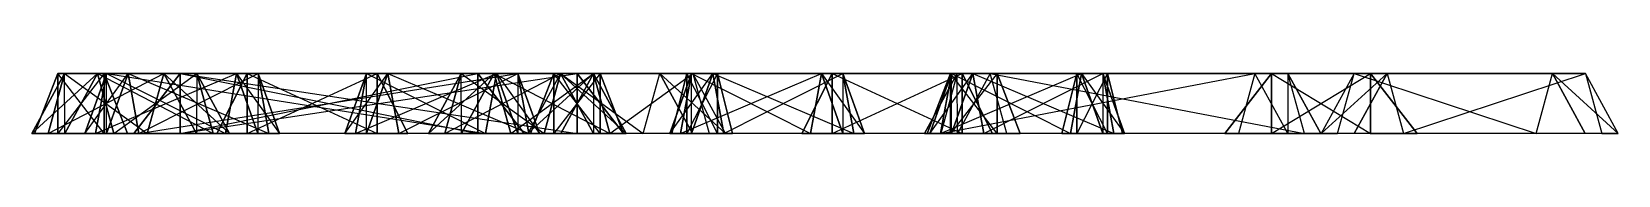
# Model space of a CAD drawing. Extents: x -3500 to 3500, y -22 to 22.
# Drawn here: x -808.1 to -745.4, y 19.7 to 22 of the extents above; entities that cross this region are included whole.
import ezdxf

# ---------------------------------------------------------------- set-up
doc = ezdxf.new("R2010")
doc.units = 0
doc.layers.add('UB3D', color=1, linetype='CONTINUOUS')

msp = doc.modelspace()

# ---------------------------------------------------------------- linework, layer by layer
at = {"layer": 'UB3D', "color": 2}
for points in [[(-808.106457, 19.685039, 1286.275236), (-807.46126, 19.685039, 1288.225354), (-806.810236, 22.047244, 1287.577244)], [(-806.804488, 19.685039, 1284.979016), (-808.106457, 19.685039, 1286.275236), (-805.508268, 22.047244, 1286.281024)], [(-808.106457, 19.685039, 1286.275236), (-805.508268, 22.047244, 1286.281024), (-806.810236, 22.047244, 1287.577244)], [(-808.106457, 19.685039, 1279.709016), (-806.810236, 22.047244, 1278.407008), (-807.46126, 19.685039, 1277.758898)], [(-808.106457, 19.685039, 1279.709016), (-806.804488, 19.685039, 1281.005236), (-806.810236, 22.047244, 1278.407008)], [(-807.077874, 19.685039, 1288.766378), (-807.077874, 22.047244, 1286.929134), (-807.996496, 19.685039, 1286.929134)], [(-807.077874, 22.047244, 1286.929134), (-807.996496, 19.685039, 1286.929134), (-807.077874, 22.047244, 1279.055118)], [(-807.996496, 19.685039, 1286.929134), (-807.077874, 22.047244, 1279.055118), (-807.996496, 19.685039, 1279.055118)], [(-807.077874, 22.047244, 1279.055118), (-807.996496, 19.685039, 1279.055118), (-807.077874, 19.685039, 1277.217874)], [(-807.46126, 19.685039, 1288.225354), (-806.810236, 22.047244, 1287.577244), (-803.541732, 19.685039, 1292.162362)], [(-806.810236, 22.047244, 1278.407008), (-807.46126, 19.685039, 1277.758898), (-802.890709, 22.047244, 1274.47)], [(-807.46126, 19.685039, 1277.758898), (-802.890709, 22.047244, 1274.47), (-803.541732, 19.685039, 1273.82189)], [(-807.077874, 19.685039, 1288.766378), (-805.24063, 19.685039, 1288.766378), (-807.077874, 22.047244, 1286.929134)], [(-805.24063, 19.685039, 1288.766378), (-807.077874, 22.047244, 1286.929134), (-805.24063, 22.047244, 1286.929134)], [(-807.077874, 22.047244, 1286.929134), (-805.24063, 22.047244, 1286.929134), (-807.077874, 22.047244, 1279.055118)], [(-805.24063, 22.047244, 1286.929134), (-807.077874, 22.047244, 1279.055118), (-805.24063, 22.047244, 1279.055118)], [(-807.077874, 22.047244, 1279.055118), (-805.24063, 22.047244, 1279.055118), (-807.077874, 19.685039, 1277.217874)], [(-805.24063, 22.047244, 1279.055118), (-807.077874, 19.685039, 1277.217874), (-805.24063, 19.685039, 1277.217874)], [(-806.810236, 22.047244, 1287.577244), (-803.541732, 19.685039, 1292.162362), (-802.890709, 22.047244, 1291.514252)], [(-805.508268, 22.047244, 1286.281024), (-806.810236, 22.047244, 1287.577244), (-801.58874, 22.047244, 1290.218031)], [(-806.810236, 22.047244, 1287.577244), (-801.58874, 22.047244, 1290.218031), (-802.890709, 22.047244, 1291.514252)], [(-806.804488, 19.685039, 1281.005236), (-806.810236, 22.047244, 1278.407008), (-805.508268, 22.047244, 1279.703228)], [(-806.810236, 22.047244, 1278.407008), (-805.508268, 22.047244, 1279.703228), (-802.890709, 22.047244, 1274.47)], [(-806.804488, 19.685039, 1284.979016), (-805.508268, 22.047244, 1286.281024), (-804.857244, 19.685039, 1285.632913)], [(-806.804488, 19.685039, 1281.005236), (-804.857244, 19.685039, 1280.351339), (-805.508268, 22.047244, 1279.703228)], [(-806.004803, 19.685039, -1532.709843), (-805.582126, 19.685039, -1531.431929), (-805.155472, 22.047244, -1531.856614)], [(-805.151654, 19.685039, -1533.559134), (-806.004803, 19.685039, -1532.709843), (-804.302323, 22.047244, -1532.705906)], [(-806.004803, 19.685039, -1532.709843), (-804.302323, 22.047244, -1532.705906), (-805.155472, 22.047244, -1531.856614)], [(-806.004803, 19.685039, -1548.188976), (-805.582126, 19.685039, -1546.911063), (-805.155472, 22.047244, -1547.335748)], [(-805.151654, 19.685039, -1549.038268), (-806.004803, 19.685039, -1548.188976), (-804.302323, 22.047244, -1548.185039)], [(-806.004803, 19.685039, -1548.188976), (-804.302323, 22.047244, -1548.185039), (-805.155472, 22.047244, -1547.335748)], [(-806.004803, 19.685039, -1547.33185), (-805.155472, 22.047244, -1548.185039), (-805.582087, 19.685039, -1548.609724)], [(-806.004803, 19.685039, -1547.33185), (-805.151654, 19.685039, -1546.482559), (-805.155472, 22.047244, -1548.185039)], [(-805.582126, 19.685039, -1531.431929), (-805.155472, 22.047244, -1531.856614), (-800.445906, 19.685039, -1526.272205)], [(-805.582126, 19.685039, -1546.911063), (-805.155472, 22.047244, -1547.335748), (-790.173425, 19.685039, -1531.431929)], [(-805.155472, 22.047244, -1548.185039), (-805.582087, 19.685039, -1548.609724), (-800.019252, 22.047244, -1553.344724)], [(-805.582087, 19.685039, -1548.609724), (-800.019252, 22.047244, -1553.344724), (-800.445866, 19.685039, -1553.769409)], [(-805.508268, 22.047244, 1286.281024), (-804.857244, 19.685039, 1285.632913), (-801.58874, 22.047244, 1290.218031)], [(-804.857244, 19.685039, 1280.351339), (-805.508268, 22.047244, 1279.703228), (-800.937717, 19.685039, 1276.414331)], [(-805.508268, 22.047244, 1279.703228), (-800.937717, 19.685039, 1276.414331), (-801.58874, 22.047244, 1275.76622)], [(-805.508268, 22.047244, 1279.703228), (-802.890709, 22.047244, 1274.47), (-801.58874, 22.047244, 1275.76622)], [(-805.24063, 19.685039, 1288.766378), (-804.322008, 19.685039, 1286.929134), (-805.24063, 22.047244, 1286.929134)], [(-804.322008, 19.685039, 1286.929134), (-805.24063, 22.047244, 1286.929134), (-804.322008, 19.685039, 1279.055118)], [(-805.24063, 22.047244, 1286.929134), (-804.322008, 19.685039, 1279.055118), (-805.24063, 22.047244, 1279.055118)], [(-804.322008, 19.685039, 1279.055118), (-805.24063, 22.047244, 1279.055118), (-805.24063, 19.685039, 1277.217874)], [(-805.155472, 22.047244, -1531.856614), (-800.445906, 19.685039, -1526.272205), (-800.019252, 22.047244, -1526.69689)], [(-804.302323, 22.047244, -1532.705906), (-805.155472, 22.047244, -1531.856614), (-799.166102, 22.047244, -1527.546181)], [(-805.155472, 22.047244, -1531.856614), (-799.166102, 22.047244, -1527.546181), (-800.019252, 22.047244, -1526.69689)], [(-805.155472, 22.047244, -1547.335748), (-790.173425, 19.685039, -1531.431929), (-789.746772, 22.047244, -1531.856614)], [(-804.302323, 22.047244, -1548.185039), (-805.155472, 22.047244, -1547.335748), (-788.893622, 22.047244, -1532.705906)], [(-805.155472, 22.047244, -1547.335748), (-788.893622, 22.047244, -1532.705906), (-789.746772, 22.047244, -1531.856614)], [(-805.151654, 19.685039, -1546.482559), (-805.155472, 22.047244, -1548.185039), (-804.302323, 22.047244, -1547.335748)], [(-805.155472, 22.047244, -1548.185039), (-804.302323, 22.047244, -1547.335748), (-800.019252, 22.047244, -1553.344724)], [(-805.151654, 19.685039, -1533.559134), (-804.302323, 22.047244, -1532.705906), (-803.875669, 19.685039, -1533.130591)], [(-805.151654, 19.685039, -1549.038268), (-804.302323, 22.047244, -1548.185039), (-803.875669, 19.685039, -1548.609724)], [(-805.151654, 19.685039, -1546.482559), (-803.875709, 19.685039, -1546.911063), (-804.302323, 22.047244, -1547.335748)], [(-804.857244, 19.685039, 1285.632913), (-801.58874, 22.047244, 1290.218031), (-800.937717, 19.685039, 1289.569921)], [(-804.302323, 22.047244, -1532.705906), (-803.875669, 19.685039, -1533.130591), (-799.166102, 22.047244, -1527.546181)], [(-804.302323, 22.047244, -1548.185039), (-803.875669, 19.685039, -1548.609724), (-788.893622, 22.047244, -1532.705906)], [(-803.875709, 19.685039, -1546.911063), (-804.302323, 22.047244, -1547.335748), (-798.739488, 19.685039, -1552.070748)], [(-804.302323, 22.047244, -1547.335748), (-798.739488, 19.685039, -1552.070748), (-799.166102, 22.047244, -1552.495433)], [(-804.302323, 22.047244, -1547.335748), (-800.019252, 22.047244, -1553.344724), (-799.166102, 22.047244, -1552.495433)], [(-804.076969, 19.685039, 1262.388465), (-802.239724, 22.047244, 1262.388465), (-802.239724, 19.685039, 1261.469843)], [(-804.076969, 19.685039, 1264.225709), (-802.239724, 19.685039, 1265.144331), (-802.239724, 22.047244, 1264.225709)], [(-804.076969, 19.685039, 1262.388465), (-804.076969, 19.685039, 1264.225709), (-802.239724, 22.047244, 1262.388465)], [(-804.076969, 19.685039, 1264.225709), (-802.239724, 22.047244, 1262.388465), (-802.239724, 22.047244, 1264.225709)], [(-804.076969, 19.685039, 1289.94752), (-802.239724, 22.047244, 1289.94752), (-802.239724, 19.685039, 1289.028898)], [(-804.076969, 19.685039, 1291.784764), (-802.239724, 19.685039, 1292.703386), (-802.239724, 22.047244, 1291.784764)], [(-804.076969, 19.685039, 1289.94752), (-804.076969, 19.685039, 1291.784764), (-802.239724, 22.047244, 1289.94752)], [(-804.076969, 19.685039, 1291.784764), (-802.239724, 22.047244, 1289.94752), (-802.239724, 22.047244, 1291.784764)], [(-804.076969, 19.685039, 1274.199488), (-802.239724, 22.047244, 1274.199488), (-802.239724, 19.685039, 1273.280866)], [(-804.076969, 19.685039, 1276.036732), (-802.239724, 19.685039, 1276.955354), (-802.239724, 22.047244, 1276.036732)], [(-804.076969, 19.685039, 1274.199488), (-804.076969, 19.685039, 1276.036732), (-802.239724, 22.047244, 1274.199488)], [(-804.076969, 19.685039, 1276.036732), (-802.239724, 22.047244, 1274.199488), (-802.239724, 22.047244, 1276.036732)], [(-803.875669, 19.685039, -1533.130591), (-799.166102, 22.047244, -1527.546181), (-798.739449, 19.685039, -1527.970866)], [(-803.875669, 19.685039, -1548.609724), (-788.893622, 22.047244, -1532.705906), (-788.466969, 19.685039, -1533.130591)], [(-803.541732, 19.685039, 1292.162362), (-802.890709, 22.047244, 1291.514252), (-801.594488, 19.685039, 1292.81626)], [(-802.890709, 22.047244, 1274.47), (-803.541732, 19.685039, 1273.82189), (-801.594488, 19.685039, 1273.167992)], [(-801.58874, 22.047244, 1290.218031), (-802.890709, 22.047244, 1291.514252), (-800.29252, 19.685039, 1291.520039)], [(-802.890709, 22.047244, 1291.514252), (-800.29252, 19.685039, 1291.520039), (-801.594488, 19.685039, 1292.81626)], [(-802.890709, 22.047244, 1274.47), (-801.58874, 22.047244, 1275.76622), (-801.594488, 19.685039, 1273.167992)], [(-802.239724, 22.047244, 1262.388465), (-802.239724, 19.685039, 1261.469843), (-790.48122, 22.047244, 1262.388465)], [(-802.239724, 19.685039, 1261.469843), (-790.48122, 22.047244, 1262.388465), (-790.48122, 19.685039, 1261.469843)], [(-802.239724, 19.685039, 1265.144331), (-802.239724, 22.047244, 1264.225709), (-790.48122, 19.685039, 1265.144331)], [(-802.239724, 22.047244, 1264.225709), (-790.48122, 19.685039, 1265.144331), (-790.48122, 22.047244, 1264.225709)], [(-802.239724, 22.047244, 1262.388465), (-802.239724, 22.047244, 1264.225709), (-790.48122, 22.047244, 1262.388465)], [(-802.239724, 22.047244, 1264.225709), (-790.48122, 22.047244, 1262.388465), (-790.48122, 22.047244, 1264.225709)], [(-802.239724, 22.047244, 1289.94752), (-802.239724, 19.685039, 1289.028898), (-790.48122, 22.047244, 1289.94752)], [(-802.239724, 19.685039, 1289.028898), (-790.48122, 22.047244, 1289.94752), (-790.48122, 19.685039, 1289.028898)], [(-802.239724, 19.685039, 1292.703386), (-802.239724, 22.047244, 1291.784764), (-790.48122, 19.685039, 1292.703386)], [(-802.239724, 22.047244, 1291.784764), (-790.48122, 19.685039, 1292.703386), (-790.48122, 22.047244, 1291.784764)], [(-802.239724, 22.047244, 1289.94752), (-802.239724, 22.047244, 1291.784764), (-790.48122, 22.047244, 1289.94752)], [(-802.239724, 22.047244, 1291.784764), (-790.48122, 22.047244, 1289.94752), (-790.48122, 22.047244, 1291.784764)], [(-802.239724, 22.047244, 1274.199488), (-802.239724, 19.685039, 1273.280866), (-786.561693, 22.047244, 1274.199488)], [(-802.239724, 19.685039, 1273.280866), (-786.561693, 22.047244, 1274.199488), (-786.561693, 19.685039, 1273.280866)], [(-802.239724, 19.685039, 1276.955354), (-802.239724, 22.047244, 1276.036732), (-786.561693, 19.685039, 1276.955354)], [(-802.239724, 22.047244, 1276.036732), (-786.561693, 19.685039, 1276.955354), (-786.561693, 22.047244, 1276.036732)], [(-802.239724, 22.047244, 1274.199488), (-802.239724, 22.047244, 1276.036732), (-786.561693, 22.047244, 1274.199488)], [(-802.239724, 22.047244, 1276.036732), (-786.561693, 22.047244, 1274.199488), (-786.561693, 22.047244, 1276.036732)], [(-801.58874, 22.047244, 1275.76622), (-801.594488, 19.685039, 1273.167992), (-800.29252, 19.685039, 1274.464213)], [(-801.58874, 22.047244, 1290.218031), (-800.937717, 19.685039, 1289.569921), (-800.29252, 19.685039, 1291.520039)], [(-800.937717, 19.685039, 1276.414331), (-801.58874, 22.047244, 1275.76622), (-800.29252, 19.685039, 1274.464213)], [(-800.796575, 19.685039, -1527.723465), (-799.592677, 22.047244, -1527.723465), (-799.592677, 19.685039, -1528.325433)], [(-800.796575, 19.685039, -1526.519606), (-799.592677, 19.685039, -1525.917638), (-799.592677, 22.047244, -1526.519606)], [(-800.796575, 19.685039, -1527.723465), (-800.796575, 19.685039, -1526.519606), (-799.592677, 22.047244, -1527.723465)], [(-800.796575, 19.685039, -1526.519606), (-799.592677, 22.047244, -1527.723465), (-799.592677, 22.047244, -1526.519606)], [(-800.796575, 19.685039, -1553.522008), (-799.592677, 22.047244, -1553.522008), (-799.592677, 19.685039, -1554.123976)], [(-800.796575, 19.685039, -1552.31815), (-799.592677, 19.685039, -1551.716181), (-799.592677, 22.047244, -1552.31815)], [(-800.796575, 19.685039, -1553.522008), (-800.796575, 19.685039, -1552.31815), (-799.592677, 22.047244, -1553.522008)], [(-800.796575, 19.685039, -1552.31815), (-799.592677, 22.047244, -1553.522008), (-799.592677, 22.047244, -1552.31815)], [(-800.445906, 19.685039, -1526.272205), (-800.019252, 22.047244, -1526.69689), (-799.169921, 19.685039, -1525.843661)], [(-800.019252, 22.047244, -1553.344724), (-800.445866, 19.685039, -1553.769409), (-799.169921, 19.685039, -1554.197913)], [(-799.166102, 22.047244, -1527.546181), (-800.019252, 22.047244, -1526.69689), (-798.316772, 19.685039, -1526.692953)], [(-800.019252, 22.047244, -1526.69689), (-798.316772, 19.685039, -1526.692953), (-799.169921, 19.685039, -1525.843661)], [(-800.019252, 22.047244, -1553.344724), (-799.166102, 22.047244, -1552.495433), (-799.169921, 19.685039, -1554.197913)], [(-799.592677, 22.047244, -1527.723465), (-799.592677, 19.685039, -1528.325433), (-794.456417, 22.047244, -1527.723465)], [(-799.592677, 19.685039, -1528.325433), (-794.456417, 22.047244, -1527.723465), (-794.456417, 19.685039, -1528.325433)], [(-799.592677, 19.685039, -1525.917638), (-799.592677, 22.047244, -1526.519606), (-794.456417, 19.685039, -1525.917638)], [(-799.592677, 22.047244, -1526.519606), (-794.456417, 19.685039, -1525.917638), (-794.456417, 22.047244, -1526.519606)], [(-799.592677, 22.047244, -1527.723465), (-799.592677, 22.047244, -1526.519606), (-794.456417, 22.047244, -1527.723465)], [(-799.592677, 22.047244, -1526.519606), (-794.456417, 22.047244, -1527.723465), (-794.456417, 22.047244, -1526.519606)], [(-799.592677, 22.047244, -1553.522008), (-799.592677, 19.685039, -1554.123976), (-794.456417, 22.047244, -1553.522008)], [(-799.592677, 19.685039, -1554.123976), (-794.456417, 22.047244, -1553.522008), (-794.456417, 19.685039, -1554.123976)], [(-799.592677, 19.685039, -1551.716181), (-799.592677, 22.047244, -1552.31815), (-794.456417, 19.685039, -1551.716181)], [(-799.592677, 22.047244, -1552.31815), (-794.456417, 19.685039, -1551.716181), (-794.456417, 22.047244, -1552.31815)], [(-799.592677, 22.047244, -1553.522008), (-799.592677, 22.047244, -1552.31815), (-794.456417, 22.047244, -1553.522008)], [(-799.592677, 22.047244, -1552.31815), (-794.456417, 22.047244, -1553.522008), (-794.456417, 22.047244, -1552.31815)], [(-799.166102, 22.047244, -1552.495433), (-799.169921, 19.685039, -1554.197913), (-798.316772, 19.685039, -1553.348622)], [(-799.166102, 22.047244, -1527.546181), (-798.739449, 19.685039, -1527.970866), (-798.316772, 19.685039, -1526.692953)], [(-798.739488, 19.685039, -1552.070748), (-799.166102, 22.047244, -1552.495433), (-798.316772, 19.685039, -1553.348622)], [(-795.732323, 19.685039, -1526.692953), (-794.882992, 22.047244, -1527.546181), (-795.309646, 19.685039, -1527.970866)], [(-795.732323, 19.685039, -1526.692953), (-794.879173, 19.685039, -1525.843661), (-794.882992, 22.047244, -1527.546181)], [(-795.732323, 19.685039, -1553.348622), (-795.309606, 19.685039, -1552.070748), (-794.882992, 22.047244, -1552.495433)], [(-794.879173, 19.685039, -1554.197913), (-795.732323, 19.685039, -1553.348622), (-794.029843, 22.047244, -1553.344724)], [(-795.732323, 19.685039, -1553.348622), (-794.029843, 22.047244, -1553.344724), (-794.882992, 22.047244, -1552.495433)], [(-794.882992, 22.047244, -1527.546181), (-795.309646, 19.685039, -1527.970866), (-789.746772, 22.047244, -1532.705906)], [(-795.309646, 19.685039, -1527.970866), (-789.746772, 22.047244, -1532.705906), (-790.173425, 19.685039, -1533.130591)], [(-795.309606, 19.685039, -1552.070748), (-794.882992, 22.047244, -1552.495433), (-790.173386, 19.685039, -1546.911063)], [(-794.879173, 19.685039, -1525.843661), (-794.882992, 22.047244, -1527.546181), (-794.029843, 22.047244, -1526.69689)], [(-794.882992, 22.047244, -1527.546181), (-794.029843, 22.047244, -1526.69689), (-789.746772, 22.047244, -1532.705906)], [(-794.882992, 22.047244, -1552.495433), (-790.173386, 19.685039, -1546.911063), (-789.746772, 22.047244, -1547.335748)], [(-794.029843, 22.047244, -1553.344724), (-794.882992, 22.047244, -1552.495433), (-788.893622, 22.047244, -1548.185039)], [(-794.882992, 22.047244, -1552.495433), (-788.893622, 22.047244, -1548.185039), (-789.746772, 22.047244, -1547.335748)], [(-794.879173, 19.685039, -1525.843661), (-793.603189, 19.685039, -1526.272205), (-794.029843, 22.047244, -1526.69689)], [(-794.879173, 19.685039, -1554.197913), (-794.029843, 22.047244, -1553.344724), (-793.603228, 19.685039, -1553.769409)], [(-794.456417, 22.047244, -1527.723465), (-794.456417, 19.685039, -1528.325433), (-793.25252, 19.685039, -1527.723465)], [(-794.456417, 19.685039, -1525.917638), (-794.456417, 22.047244, -1526.519606), (-793.25252, 19.685039, -1526.519606)], [(-794.456417, 22.047244, -1527.723465), (-794.456417, 22.047244, -1526.519606), (-793.25252, 19.685039, -1527.723465)], [(-794.456417, 22.047244, -1526.519606), (-793.25252, 19.685039, -1527.723465), (-793.25252, 19.685039, -1526.519606)], [(-794.456417, 22.047244, -1553.522008), (-794.456417, 19.685039, -1554.123976), (-793.25252, 19.685039, -1553.522008)], [(-794.456417, 19.685039, -1551.716181), (-794.456417, 22.047244, -1552.31815), (-793.25252, 19.685039, -1552.31815)], [(-794.456417, 22.047244, -1553.522008), (-794.456417, 22.047244, -1552.31815), (-793.25252, 19.685039, -1553.522008)], [(-794.456417, 22.047244, -1552.31815), (-793.25252, 19.685039, -1553.522008), (-793.25252, 19.685039, -1552.31815)], [(-793.603189, 19.685039, -1526.272205), (-794.029843, 22.047244, -1526.69689), (-788.466969, 19.685039, -1531.431929)], [(-794.029843, 22.047244, -1526.69689), (-788.466969, 19.685039, -1531.431929), (-788.893622, 22.047244, -1531.856614)], [(-794.029843, 22.047244, -1526.69689), (-789.746772, 22.047244, -1532.705906), (-788.893622, 22.047244, -1531.856614)], [(-794.029843, 22.047244, -1553.344724), (-793.603228, 19.685039, -1553.769409), (-788.893622, 22.047244, -1548.185039)], [(-793.603228, 19.685039, -1553.769409), (-788.893622, 22.047244, -1548.185039), (-788.467008, 19.685039, -1548.609724)], [(-792.428425, 19.685039, 1262.653189), (-791.783228, 19.685039, 1264.603307), (-791.132205, 22.047244, 1263.955197)], [(-791.126457, 19.685039, 1261.356969), (-792.428425, 19.685039, 1262.653189), (-789.830236, 22.047244, 1262.658976)], [(-792.428425, 19.685039, 1262.653189), (-789.830236, 22.047244, 1262.658976), (-791.132205, 22.047244, 1263.955197)], [(-792.428425, 19.685039, 1291.520039), (-791.132205, 22.047244, 1290.218031), (-791.783228, 19.685039, 1289.569921)], [(-792.428425, 19.685039, 1291.520039), (-791.126457, 19.685039, 1292.81626), (-791.132205, 22.047244, 1290.218031)], [(-791.783228, 19.685039, 1264.603307), (-791.132205, 22.047244, 1263.955197), (-787.863701, 19.685039, 1268.540315)], [(-791.132205, 22.047244, 1290.218031), (-791.783228, 19.685039, 1289.569921), (-787.212677, 22.047244, 1286.281024)], [(-791.783228, 19.685039, 1289.569921), (-787.212677, 22.047244, 1286.281024), (-787.863701, 19.685039, 1285.632913)], [(-791.132205, 22.047244, 1263.955197), (-787.863701, 19.685039, 1268.540315), (-787.212677, 22.047244, 1267.892205)], [(-789.830236, 22.047244, 1262.658976), (-791.132205, 22.047244, 1263.955197), (-785.910709, 22.047244, 1266.595984)], [(-791.132205, 22.047244, 1263.955197), (-785.910709, 22.047244, 1266.595984), (-787.212677, 22.047244, 1267.892205)], [(-791.126457, 19.685039, 1292.81626), (-791.132205, 22.047244, 1290.218031), (-789.830236, 22.047244, 1291.514252)], [(-791.132205, 22.047244, 1290.218031), (-789.830236, 22.047244, 1291.514252), (-787.212677, 22.047244, 1286.281024)], [(-791.126457, 19.685039, 1261.356969), (-789.830236, 22.047244, 1262.658976), (-789.179213, 19.685039, 1262.010866)], [(-791.126457, 19.685039, 1292.81626), (-789.179213, 19.685039, 1292.162362), (-789.830236, 22.047244, 1291.514252)], [(-790.48122, 22.047244, 1262.388465), (-790.48122, 19.685039, 1261.469843), (-788.643976, 19.685039, 1262.388465)], [(-790.48122, 19.685039, 1265.144331), (-790.48122, 22.047244, 1264.225709), (-788.643976, 19.685039, 1264.225709)], [(-790.48122, 22.047244, 1262.388465), (-790.48122, 22.047244, 1264.225709), (-788.643976, 19.685039, 1262.388465)], [(-790.48122, 22.047244, 1264.225709), (-788.643976, 19.685039, 1262.388465), (-788.643976, 19.685039, 1264.225709)], [(-790.48122, 22.047244, 1289.94752), (-790.48122, 19.685039, 1289.028898), (-788.643976, 19.685039, 1289.94752)], [(-790.48122, 19.685039, 1292.703386), (-790.48122, 22.047244, 1291.784764), (-788.643976, 19.685039, 1291.784764)], [(-790.48122, 22.047244, 1289.94752), (-790.48122, 22.047244, 1291.784764), (-788.643976, 19.685039, 1289.94752)], [(-790.48122, 22.047244, 1291.784764), (-788.643976, 19.685039, 1289.94752), (-788.643976, 19.685039, 1291.784764)], [(-789.746772, 22.047244, -1532.705906), (-790.173425, 19.685039, -1533.130591), (-788.897441, 19.685039, -1533.559134)], [(-790.173425, 19.685039, -1531.431929), (-789.746772, 22.047244, -1531.856614), (-788.897441, 19.685039, -1531.003386)], [(-790.173386, 19.685039, -1546.911063), (-789.746772, 22.047244, -1547.335748), (-788.897441, 19.685039, -1546.482559)], [(-789.830236, 22.047244, 1262.658976), (-789.179213, 19.685039, 1262.010866), (-785.910709, 22.047244, 1266.595984)], [(-789.179213, 19.685039, 1292.162362), (-789.830236, 22.047244, 1291.514252), (-785.259685, 19.685039, 1288.225354)], [(-789.830236, 22.047244, 1291.514252), (-785.259685, 19.685039, 1288.225354), (-785.910709, 22.047244, 1287.577244)], [(-789.830236, 22.047244, 1291.514252), (-787.212677, 22.047244, 1286.281024), (-785.910709, 22.047244, 1287.577244)], [(-789.746772, 22.047244, -1532.705906), (-788.893622, 22.047244, -1531.856614), (-788.897441, 19.685039, -1533.559134)], [(-788.893622, 22.047244, -1532.705906), (-789.746772, 22.047244, -1531.856614), (-788.044291, 19.685039, -1531.852677)], [(-789.746772, 22.047244, -1531.856614), (-788.044291, 19.685039, -1531.852677), (-788.897441, 19.685039, -1531.003386)], [(-788.893622, 22.047244, -1548.185039), (-789.746772, 22.047244, -1547.335748), (-788.044291, 19.685039, -1547.33185)], [(-789.746772, 22.047244, -1547.335748), (-788.044291, 19.685039, -1547.33185), (-788.897441, 19.685039, -1546.482559)], [(-789.179213, 19.685039, 1262.010866), (-785.910709, 22.047244, 1266.595984), (-785.259685, 19.685039, 1265.947874)], [(-788.893622, 22.047244, -1531.856614), (-788.897441, 19.685039, -1533.559134), (-788.044291, 19.685039, -1532.709843)], [(-788.466969, 19.685039, -1531.431929), (-788.893622, 22.047244, -1531.856614), (-788.044291, 19.685039, -1532.709843)], [(-788.893622, 22.047244, -1532.705906), (-788.466969, 19.685039, -1533.130591), (-788.044291, 19.685039, -1531.852677)], [(-788.893622, 22.047244, -1548.185039), (-788.467008, 19.685039, -1548.609724), (-788.044291, 19.685039, -1547.33185)], [(-788.508898, 19.685039, 1286.275197), (-787.863701, 19.685039, 1288.225354), (-787.212677, 22.047244, 1287.577205)], [(-787.206929, 19.685039, 1284.979055), (-788.508898, 19.685039, 1286.275197), (-785.910709, 22.047244, 1286.281063)], [(-788.508898, 19.685039, 1286.275197), (-785.910709, 22.047244, 1286.281063), (-787.212677, 22.047244, 1287.577205)], [(-787.480315, 19.685039, 1288.766378), (-787.480315, 22.047244, 1286.929134), (-788.398937, 19.685039, 1286.929134)], [(-787.480315, 22.047244, 1286.929134), (-788.398937, 19.685039, 1286.929134), (-787.480315, 22.047244, 1267.244094)], [(-788.398937, 19.685039, 1286.929134), (-787.480315, 22.047244, 1267.244094), (-788.398937, 19.685039, 1267.244094)], [(-787.480315, 22.047244, 1267.244094), (-788.398937, 19.685039, 1267.244094), (-787.480315, 19.685039, 1265.40685)], [(-787.863701, 19.685039, 1268.540315), (-787.212677, 22.047244, 1267.892205), (-785.916457, 19.685039, 1269.194213)], [(-787.212677, 22.047244, 1286.281024), (-787.863701, 19.685039, 1285.632913), (-785.916457, 19.685039, 1284.979016)], [(-787.863701, 19.685039, 1288.225354), (-787.212677, 22.047244, 1287.577205), (-783.944213, 19.685039, 1292.162362)], [(-787.480315, 19.685039, 1288.766378), (-785.643071, 19.685039, 1288.766378), (-787.480315, 22.047244, 1286.929134)], [(-785.643071, 19.685039, 1288.766378), (-787.480315, 22.047244, 1286.929134), (-785.643071, 22.047244, 1286.929134)], [(-787.480315, 22.047244, 1286.929134), (-785.643071, 22.047244, 1286.929134), (-787.480315, 22.047244, 1267.244094)], [(-785.643071, 22.047244, 1286.929134), (-787.480315, 22.047244, 1267.244094), (-785.643071, 22.047244, 1267.244094)], [(-787.480315, 22.047244, 1267.244094), (-785.643071, 22.047244, 1267.244094), (-787.480315, 19.685039, 1265.40685)], [(-785.643071, 22.047244, 1267.244094), (-787.480315, 19.685039, 1265.40685), (-785.643071, 19.685039, 1265.40685)], [(-785.910709, 22.047244, 1266.595984), (-787.212677, 22.047244, 1267.892205), (-784.614488, 19.685039, 1267.897992)], [(-787.212677, 22.047244, 1267.892205), (-784.614488, 19.685039, 1267.897992), (-785.916457, 19.685039, 1269.194213)], [(-787.212677, 22.047244, 1286.281024), (-785.910709, 22.047244, 1287.577244), (-785.916457, 19.685039, 1284.979016)], [(-787.212677, 22.047244, 1287.577205), (-783.944213, 19.685039, 1292.162362), (-783.293189, 22.047244, 1291.514213)], [(-785.910709, 22.047244, 1286.281063), (-787.212677, 22.047244, 1287.577205), (-781.99122, 22.047244, 1290.218071)], [(-787.212677, 22.047244, 1287.577205), (-781.99122, 22.047244, 1290.218071), (-783.293189, 22.047244, 1291.514213)], [(-787.206929, 19.685039, 1284.979055), (-785.910709, 22.047244, 1286.281063), (-785.259685, 19.685039, 1285.632913)], [(-786.561693, 22.047244, 1274.199488), (-786.561693, 19.685039, 1273.280866), (-784.724449, 19.685039, 1274.199488)], [(-786.561693, 19.685039, 1276.955354), (-786.561693, 22.047244, 1276.036732), (-784.724449, 19.685039, 1276.036732)], [(-786.561693, 22.047244, 1274.199488), (-786.561693, 22.047244, 1276.036732), (-784.724449, 19.685039, 1274.199488)], [(-786.561693, 22.047244, 1276.036732), (-784.724449, 19.685039, 1274.199488), (-784.724449, 19.685039, 1276.036732)], [(-785.910709, 22.047244, 1287.577244), (-785.916457, 19.685039, 1284.979016), (-784.614488, 19.685039, 1286.275236)], [(-785.910709, 22.047244, 1266.595984), (-785.259685, 19.685039, 1265.947874), (-784.614488, 19.685039, 1267.897992)], [(-785.259685, 19.685039, 1288.225354), (-785.910709, 22.047244, 1287.577244), (-784.614488, 19.685039, 1286.275236)], [(-785.910709, 22.047244, 1286.281063), (-785.259685, 19.685039, 1285.632913), (-781.99122, 22.047244, 1290.218071)], [(-785.643071, 19.685039, 1288.766378), (-784.724449, 19.685039, 1286.929134), (-785.643071, 22.047244, 1286.929134)], [(-784.724449, 19.685039, 1286.929134), (-785.643071, 22.047244, 1286.929134), (-784.724449, 19.685039, 1267.244094)], [(-785.643071, 22.047244, 1286.929134), (-784.724449, 19.685039, 1267.244094), (-785.643071, 22.047244, 1267.244094)], [(-784.724449, 19.685039, 1267.244094), (-785.643071, 22.047244, 1267.244094), (-785.643071, 19.685039, 1265.40685)], [(-785.259685, 19.685039, 1285.632913), (-781.99122, 22.047244, 1290.218071), (-781.340197, 19.685039, 1289.569921)], [(-783.944213, 19.685039, 1292.162362), (-783.293189, 22.047244, 1291.514213), (-781.996969, 19.685039, 1292.81622)], [(-781.99122, 22.047244, 1290.218071), (-783.293189, 22.047244, 1291.514213), (-780.695, 19.685039, 1291.520079)], [(-783.293189, 22.047244, 1291.514213), (-780.695, 19.685039, 1291.520079), (-781.996969, 19.685039, 1292.81622)], [(-782.891732, 19.685039, -1532.709843), (-782.469055, 19.685039, -1531.431929), (-782.042402, 22.047244, -1531.856614)], [(-782.038583, 19.685039, -1533.559134), (-782.891732, 19.685039, -1532.709843), (-781.189252, 22.047244, -1532.705906)], [(-782.891732, 19.685039, -1532.709843), (-781.189252, 22.047244, -1532.705906), (-782.042402, 22.047244, -1531.856614)], [(-782.891732, 19.685039, -1547.33185), (-782.042402, 22.047244, -1548.185039), (-782.469016, 19.685039, -1548.609724)], [(-782.891732, 19.685039, -1547.33185), (-782.038583, 19.685039, -1546.482559), (-782.042402, 22.047244, -1548.185039)], [(-782.217756, 19.685039, -1531.077362), (-782.217756, 22.047244, -1532.28126), (-782.819724, 19.685039, -1532.28126)], [(-782.217756, 22.047244, -1532.28126), (-782.819724, 19.685039, -1532.28126), (-782.217756, 22.047244, -1547.760394)], [(-782.819724, 19.685039, -1532.28126), (-782.217756, 22.047244, -1547.760394), (-782.819724, 19.685039, -1547.760394)], [(-782.217756, 22.047244, -1547.760394), (-782.819724, 19.685039, -1547.760394), (-782.217756, 19.685039, -1548.964291)], [(-782.469055, 19.685039, -1531.431929), (-782.042402, 22.047244, -1531.856614), (-777.332835, 19.685039, -1526.272205)], [(-782.042402, 22.047244, -1548.185039), (-782.469016, 19.685039, -1548.609724), (-776.906181, 22.047244, -1553.344724)], [(-782.469016, 19.685039, -1548.609724), (-776.906181, 22.047244, -1553.344724), (-777.332795, 19.685039, -1553.769409)], [(-782.217756, 19.685039, -1531.077362), (-781.013898, 19.685039, -1531.077362), (-782.217756, 22.047244, -1532.28126)], [(-781.013898, 19.685039, -1531.077362), (-782.217756, 22.047244, -1532.28126), (-781.013898, 22.047244, -1532.28126)], [(-782.217756, 22.047244, -1532.28126), (-781.013898, 22.047244, -1532.28126), (-782.217756, 22.047244, -1547.760394)], [(-781.013898, 22.047244, -1532.28126), (-782.217756, 22.047244, -1547.760394), (-781.013898, 22.047244, -1547.760394)], [(-782.217756, 22.047244, -1547.760394), (-781.013898, 22.047244, -1547.760394), (-782.217756, 19.685039, -1548.964291)], [(-781.013898, 22.047244, -1547.760394), (-782.217756, 19.685039, -1548.964291), (-781.013898, 19.685039, -1548.964291)], [(-782.042402, 22.047244, -1531.856614), (-777.332835, 19.685039, -1526.272205), (-776.906181, 22.047244, -1526.69689)], [(-781.189252, 22.047244, -1532.705906), (-782.042402, 22.047244, -1531.856614), (-776.053031, 22.047244, -1527.546181)], [(-782.042402, 22.047244, -1531.856614), (-776.053031, 22.047244, -1527.546181), (-776.906181, 22.047244, -1526.69689)], [(-782.038583, 19.685039, -1546.482559), (-782.042402, 22.047244, -1548.185039), (-781.189252, 22.047244, -1547.335748)], [(-782.042402, 22.047244, -1548.185039), (-781.189252, 22.047244, -1547.335748), (-776.906181, 22.047244, -1553.344724)], [(-782.038583, 19.685039, -1533.559134), (-781.189252, 22.047244, -1532.705906), (-780.762598, 19.685039, -1533.130591)], [(-782.038583, 19.685039, -1546.482559), (-780.762638, 19.685039, -1546.911063), (-781.189252, 22.047244, -1547.335748)], [(-781.99122, 22.047244, 1290.218071), (-781.340197, 19.685039, 1289.569921), (-780.695, 19.685039, 1291.520079)], [(-781.189252, 22.047244, -1532.705906), (-780.762598, 19.685039, -1533.130591), (-776.053031, 22.047244, -1527.546181)], [(-780.762638, 19.685039, -1546.911063), (-781.189252, 22.047244, -1547.335748), (-775.626417, 19.685039, -1552.070748)], [(-781.189252, 22.047244, -1547.335748), (-775.626417, 19.685039, -1552.070748), (-776.053031, 22.047244, -1552.495433)], [(-781.189252, 22.047244, -1547.335748), (-776.906181, 22.047244, -1553.344724), (-776.053031, 22.047244, -1552.495433)], [(-781.013898, 19.685039, -1531.077362), (-780.411929, 19.685039, -1532.28126), (-781.013898, 22.047244, -1532.28126)], [(-780.411929, 19.685039, -1532.28126), (-781.013898, 22.047244, -1532.28126), (-780.411929, 19.685039, -1547.760394)], [(-781.013898, 22.047244, -1532.28126), (-780.411929, 19.685039, -1547.760394), (-781.013898, 22.047244, -1547.760394)], [(-780.411929, 19.685039, -1547.760394), (-781.013898, 22.047244, -1547.760394), (-781.013898, 19.685039, -1548.964291)], [(-780.762598, 19.685039, -1533.130591), (-776.053031, 22.047244, -1527.546181), (-775.626378, 19.685039, -1527.970866)], [(-777.683504, 19.685039, -1527.723465), (-776.479606, 22.047244, -1527.723465), (-776.479606, 19.685039, -1528.325433)], [(-777.683504, 19.685039, -1526.519606), (-776.479606, 19.685039, -1525.917638), (-776.479606, 22.047244, -1526.519606)], [(-777.683504, 19.685039, -1527.723465), (-777.683504, 19.685039, -1526.519606), (-776.479606, 22.047244, -1527.723465)], [(-777.683504, 19.685039, -1526.519606), (-776.479606, 22.047244, -1527.723465), (-776.479606, 22.047244, -1526.519606)], [(-777.683504, 19.685039, -1553.522008), (-776.479606, 22.047244, -1553.522008), (-776.479606, 19.685039, -1554.123976)], [(-777.683504, 19.685039, -1552.31815), (-776.479606, 19.685039, -1551.716181), (-776.479606, 22.047244, -1552.31815)], [(-777.683504, 19.685039, -1553.522008), (-777.683504, 19.685039, -1552.31815), (-776.479606, 22.047244, -1553.522008)], [(-777.683504, 19.685039, -1552.31815), (-776.479606, 22.047244, -1553.522008), (-776.479606, 22.047244, -1552.31815)], [(-777.332835, 19.685039, -1526.272205), (-776.906181, 22.047244, -1526.69689), (-776.05685, 19.685039, -1525.843661)], [(-776.906181, 22.047244, -1553.344724), (-777.332795, 19.685039, -1553.769409), (-776.05685, 19.685039, -1554.197913)], [(-776.053031, 22.047244, -1527.546181), (-776.906181, 22.047244, -1526.69689), (-775.203701, 19.685039, -1526.692953)], [(-776.906181, 22.047244, -1526.69689), (-775.203701, 19.685039, -1526.692953), (-776.05685, 19.685039, -1525.843661)], [(-776.906181, 22.047244, -1553.344724), (-776.053031, 22.047244, -1552.495433), (-776.05685, 19.685039, -1554.197913)], [(-776.479606, 22.047244, -1527.723465), (-776.479606, 19.685039, -1528.325433), (-771.343346, 22.047244, -1527.723465)], [(-776.479606, 19.685039, -1528.325433), (-771.343346, 22.047244, -1527.723465), (-771.343346, 19.685039, -1528.325433)], [(-776.479606, 19.685039, -1525.917638), (-776.479606, 22.047244, -1526.519606), (-771.343346, 19.685039, -1525.917638)], [(-776.479606, 22.047244, -1526.519606), (-771.343346, 19.685039, -1525.917638), (-771.343346, 22.047244, -1526.519606)], [(-776.479606, 22.047244, -1527.723465), (-776.479606, 22.047244, -1526.519606), (-771.343346, 22.047244, -1527.723465)], [(-776.479606, 22.047244, -1526.519606), (-771.343346, 22.047244, -1527.723465), (-771.343346, 22.047244, -1526.519606)], [(-776.479606, 22.047244, -1553.522008), (-776.479606, 19.685039, -1554.123976), (-771.343346, 22.047244, -1553.522008)], [(-776.479606, 19.685039, -1554.123976), (-771.343346, 22.047244, -1553.522008), (-771.343346, 19.685039, -1554.123976)], [(-776.479606, 19.685039, -1551.716181), (-776.479606, 22.047244, -1552.31815), (-771.343346, 19.685039, -1551.716181)], [(-776.479606, 22.047244, -1552.31815), (-771.343346, 19.685039, -1551.716181), (-771.343346, 22.047244, -1552.31815)], [(-776.479606, 22.047244, -1553.522008), (-776.479606, 22.047244, -1552.31815), (-771.343346, 22.047244, -1553.522008)], [(-776.479606, 22.047244, -1552.31815), (-771.343346, 22.047244, -1553.522008), (-771.343346, 22.047244, -1552.31815)], [(-776.053031, 22.047244, -1552.495433), (-776.05685, 19.685039, -1554.197913), (-775.203701, 19.685039, -1553.348622)], [(-776.053031, 22.047244, -1527.546181), (-775.626378, 19.685039, -1527.970866), (-775.203701, 19.685039, -1526.692953)], [(-775.626417, 19.685039, -1552.070748), (-776.053031, 22.047244, -1552.495433), (-775.203701, 19.685039, -1553.348622)], [(-772.830866, 19.685039, 1275.772008), (-771.534646, 22.047244, 1274.47), (-772.185669, 19.685039, 1273.82189)], [(-772.830866, 19.685039, 1275.772008), (-771.528898, 19.685039, 1277.068228), (-771.534646, 22.047244, 1274.47)], [(-771.802283, 19.685039, 1292.703386), (-771.802283, 22.047244, 1290.866142), (-772.720906, 19.685039, 1290.866142)], [(-771.802283, 22.047244, 1290.866142), (-772.720906, 19.685039, 1290.866142), (-771.802283, 22.047244, 1263.307087)], [(-772.720906, 19.685039, 1290.866142), (-771.802283, 22.047244, 1263.307087), (-772.720906, 19.685039, 1263.307087)], [(-771.802283, 22.047244, 1263.307087), (-772.720906, 19.685039, 1263.307087), (-771.802283, 19.685039, 1261.469843)], [(-772.619252, 19.685039, -1526.692953), (-771.769921, 22.047244, -1527.546181), (-772.196575, 19.685039, -1527.970866)], [(-772.619252, 19.685039, -1526.692953), (-771.766102, 19.685039, -1525.843661), (-771.769921, 22.047244, -1527.546181)], [(-772.619252, 19.685039, -1553.348622), (-772.196535, 19.685039, -1552.070748), (-771.769921, 22.047244, -1552.495433)], [(-771.766102, 19.685039, -1554.197913), (-772.619252, 19.685039, -1553.348622), (-770.916772, 22.047244, -1553.344724)], [(-772.619252, 19.685039, -1553.348622), (-770.916772, 22.047244, -1553.344724), (-771.769921, 22.047244, -1552.495433)], [(-771.769921, 22.047244, -1527.546181), (-772.196575, 19.685039, -1527.970866), (-766.633701, 22.047244, -1532.705906)], [(-772.196575, 19.685039, -1527.970866), (-766.633701, 22.047244, -1532.705906), (-767.060354, 19.685039, -1533.130591)], [(-772.196535, 19.685039, -1552.070748), (-771.769921, 22.047244, -1552.495433), (-767.060315, 19.685039, -1546.911063)], [(-771.534646, 22.047244, 1274.47), (-772.185669, 19.685039, 1273.82189), (-759.776102, 22.047244, 1262.658976)], [(-772.185669, 19.685039, 1273.82189), (-759.776102, 22.047244, 1262.658976), (-760.427126, 19.685039, 1262.010866)], [(-771.802283, 19.685039, 1292.703386), (-769.965039, 19.685039, 1292.703386), (-771.802283, 22.047244, 1290.866142)], [(-769.965039, 19.685039, 1292.703386), (-771.802283, 22.047244, 1290.866142), (-769.965039, 22.047244, 1290.866142)], [(-771.802283, 22.047244, 1290.866142), (-769.965039, 22.047244, 1290.866142), (-771.802283, 22.047244, 1263.307087)], [(-769.965039, 22.047244, 1290.866142), (-771.802283, 22.047244, 1263.307087), (-769.965039, 22.047244, 1263.307087)], [(-771.802283, 22.047244, 1263.307087), (-769.965039, 22.047244, 1263.307087), (-771.802283, 19.685039, 1261.469843)], [(-769.965039, 22.047244, 1263.307087), (-771.802283, 19.685039, 1261.469843), (-769.965039, 19.685039, 1261.469843)], [(-771.766102, 19.685039, -1525.843661), (-771.769921, 22.047244, -1527.546181), (-770.916772, 22.047244, -1526.69689)], [(-771.769921, 22.047244, -1527.546181), (-770.916772, 22.047244, -1526.69689), (-766.633701, 22.047244, -1532.705906)], [(-771.769921, 22.047244, -1552.495433), (-767.060315, 19.685039, -1546.911063), (-766.633701, 22.047244, -1547.335748)], [(-770.916772, 22.047244, -1553.344724), (-771.769921, 22.047244, -1552.495433), (-765.780551, 22.047244, -1548.185039)], [(-771.769921, 22.047244, -1552.495433), (-765.780551, 22.047244, -1548.185039), (-766.633701, 22.047244, -1547.335748)], [(-771.766102, 19.685039, -1525.843661), (-770.490118, 19.685039, -1526.272205), (-770.916772, 22.047244, -1526.69689)], [(-771.766102, 19.685039, -1554.197913), (-770.916772, 22.047244, -1553.344724), (-770.490157, 19.685039, -1553.769409)], [(-771.528898, 19.685039, 1277.068228), (-771.534646, 22.047244, 1274.47), (-770.232677, 22.047244, 1275.76622)], [(-771.534646, 22.047244, 1274.47), (-770.232677, 22.047244, 1275.76622), (-759.776102, 22.047244, 1262.658976)], [(-771.528898, 19.685039, 1277.068228), (-769.581654, 19.685039, 1276.414331), (-770.232677, 22.047244, 1275.76622)], [(-771.343346, 22.047244, -1527.723465), (-771.343346, 19.685039, -1528.325433), (-770.139449, 19.685039, -1527.723465)], [(-771.343346, 19.685039, -1525.917638), (-771.343346, 22.047244, -1526.519606), (-770.139449, 19.685039, -1526.519606)], [(-771.343346, 22.047244, -1527.723465), (-771.343346, 22.047244, -1526.519606), (-770.139449, 19.685039, -1527.723465)], [(-771.343346, 22.047244, -1526.519606), (-770.139449, 19.685039, -1527.723465), (-770.139449, 19.685039, -1526.519606)], [(-771.343346, 22.047244, -1553.522008), (-771.343346, 19.685039, -1554.123976), (-770.139449, 19.685039, -1553.522008)], [(-771.343346, 19.685039, -1551.716181), (-771.343346, 22.047244, -1552.31815), (-770.139449, 19.685039, -1552.31815)], [(-771.343346, 22.047244, -1553.522008), (-771.343346, 22.047244, -1552.31815), (-770.139449, 19.685039, -1553.522008)], [(-771.343346, 22.047244, -1552.31815), (-770.139449, 19.685039, -1553.522008), (-770.139449, 19.685039, -1552.31815)], [(-770.490118, 19.685039, -1526.272205), (-770.916772, 22.047244, -1526.69689), (-765.353898, 19.685039, -1531.431929)], [(-770.916772, 22.047244, -1526.69689), (-765.353898, 19.685039, -1531.431929), (-765.780551, 22.047244, -1531.856614)], [(-770.916772, 22.047244, -1526.69689), (-766.633701, 22.047244, -1532.705906), (-765.780551, 22.047244, -1531.856614)], [(-770.916772, 22.047244, -1553.344724), (-770.490157, 19.685039, -1553.769409), (-765.780551, 22.047244, -1548.185039)], [(-770.490157, 19.685039, -1553.769409), (-765.780551, 22.047244, -1548.185039), (-765.353937, 19.685039, -1548.609724)], [(-769.581654, 19.685039, 1276.414331), (-770.232677, 22.047244, 1275.76622), (-757.82311, 19.685039, 1264.603307)], [(-770.232677, 22.047244, 1275.76622), (-757.82311, 19.685039, 1264.603307), (-758.474134, 22.047244, 1263.955197)], [(-770.232677, 22.047244, 1275.76622), (-759.776102, 22.047244, 1262.658976), (-758.474134, 22.047244, 1263.955197)], [(-769.965039, 19.685039, 1292.703386), (-769.046417, 19.685039, 1290.866142), (-769.965039, 22.047244, 1290.866142)], [(-769.046417, 19.685039, 1290.866142), (-769.965039, 22.047244, 1290.866142), (-769.046417, 19.685039, 1263.307087)], [(-769.965039, 22.047244, 1290.866142), (-769.046417, 19.685039, 1263.307087), (-769.965039, 22.047244, 1263.307087)], [(-769.046417, 19.685039, 1263.307087), (-769.965039, 22.047244, 1263.307087), (-769.965039, 19.685039, 1261.469843)], [(-766.809055, 19.685039, -1531.077362), (-766.809055, 22.047244, -1532.28126), (-767.411024, 19.685039, -1532.28126)], [(-766.809055, 22.047244, -1532.28126), (-767.411024, 19.685039, -1532.28126), (-766.809055, 22.047244, -1547.760394)], [(-767.411024, 19.685039, -1532.28126), (-766.809055, 22.047244, -1547.760394), (-767.411024, 19.685039, -1547.760394)], [(-766.809055, 22.047244, -1547.760394), (-767.411024, 19.685039, -1547.760394), (-766.809055, 19.685039, -1548.964291)], [(-766.633701, 22.047244, -1532.705906), (-767.060354, 19.685039, -1533.130591), (-765.78437, 19.685039, -1533.559134)], [(-767.060315, 19.685039, -1546.911063), (-766.633701, 22.047244, -1547.335748), (-765.78437, 19.685039, -1546.482559)], [(-766.809055, 19.685039, -1531.077362), (-765.605197, 19.685039, -1531.077362), (-766.809055, 22.047244, -1532.28126)], [(-765.605197, 19.685039, -1531.077362), (-766.809055, 22.047244, -1532.28126), (-765.605197, 22.047244, -1532.28126)], [(-766.809055, 22.047244, -1532.28126), (-765.605197, 22.047244, -1532.28126), (-766.809055, 22.047244, -1547.760394)], [(-765.605197, 22.047244, -1532.28126), (-766.809055, 22.047244, -1547.760394), (-765.605197, 22.047244, -1547.760394)], [(-766.809055, 22.047244, -1547.760394), (-765.605197, 22.047244, -1547.760394), (-766.809055, 19.685039, -1548.964291)], [(-765.605197, 22.047244, -1547.760394), (-766.809055, 19.685039, -1548.964291), (-765.605197, 19.685039, -1548.964291)], [(-766.633701, 22.047244, -1532.705906), (-765.780551, 22.047244, -1531.856614), (-765.78437, 19.685039, -1533.559134)], [(-765.780551, 22.047244, -1548.185039), (-766.633701, 22.047244, -1547.335748), (-764.93122, 19.685039, -1547.33185)], [(-766.633701, 22.047244, -1547.335748), (-764.93122, 19.685039, -1547.33185), (-765.78437, 19.685039, -1546.482559)], [(-765.780551, 22.047244, -1531.856614), (-765.78437, 19.685039, -1533.559134), (-764.93122, 19.685039, -1532.709843)], [(-765.353898, 19.685039, -1531.431929), (-765.780551, 22.047244, -1531.856614), (-764.93122, 19.685039, -1532.709843)], [(-765.780551, 22.047244, -1548.185039), (-765.353937, 19.685039, -1548.609724), (-764.93122, 19.685039, -1547.33185)], [(-765.605197, 19.685039, -1531.077362), (-765.003228, 19.685039, -1532.28126), (-765.605197, 22.047244, -1532.28126)], [(-765.003228, 19.685039, -1532.28126), (-765.605197, 22.047244, -1532.28126), (-765.003228, 19.685039, -1547.760394)], [(-765.605197, 22.047244, -1532.28126), (-765.003228, 19.685039, -1547.760394), (-765.605197, 22.047244, -1547.760394)], [(-765.003228, 19.685039, -1547.760394), (-765.605197, 22.047244, -1547.760394), (-765.605197, 19.685039, -1548.964291)], [(-760.962362, 19.685039, 1262.388465), (-759.125118, 22.047244, 1262.388465), (-759.125118, 19.685039, 1261.469843)], [(-760.962362, 19.685039, 1264.225709), (-759.125118, 19.685039, 1265.144331), (-759.125118, 22.047244, 1264.225709)], [(-760.962362, 19.685039, 1262.388465), (-760.962362, 19.685039, 1264.225709), (-759.125118, 22.047244, 1262.388465)], [(-760.962362, 19.685039, 1264.225709), (-759.125118, 22.047244, 1262.388465), (-759.125118, 22.047244, 1264.225709)], [(-759.776102, 22.047244, 1262.658976), (-760.427126, 19.685039, 1262.010866), (-758.479882, 19.685039, 1261.356969)], [(-759.776102, 22.047244, 1262.658976), (-758.474134, 22.047244, 1263.955197), (-758.479882, 19.685039, 1261.356969)], [(-759.125118, 22.047244, 1262.388465), (-759.125118, 19.685039, 1261.469843), (-755.20563, 22.047244, 1262.388465)], [(-759.125118, 19.685039, 1261.469843), (-755.20563, 22.047244, 1262.388465), (-755.20563, 19.685039, 1261.469843)], [(-759.125118, 19.685039, 1265.144331), (-759.125118, 22.047244, 1264.225709), (-755.20563, 19.685039, 1265.144331)], [(-759.125118, 22.047244, 1264.225709), (-755.20563, 19.685039, 1265.144331), (-755.20563, 22.047244, 1264.225709)], [(-759.125118, 22.047244, 1262.388465), (-759.125118, 22.047244, 1264.225709), (-755.20563, 22.047244, 1262.388465)], [(-759.125118, 22.047244, 1264.225709), (-755.20563, 22.047244, 1262.388465), (-755.20563, 22.047244, 1264.225709)], [(-758.474134, 22.047244, 1263.955197), (-758.479882, 19.685039, 1261.356969), (-757.177913, 19.685039, 1262.653189)], [(-757.82311, 19.685039, 1264.603307), (-758.474134, 22.047244, 1263.955197), (-757.177913, 19.685039, 1262.653189)], [(-757.152835, 19.685039, 1262.653189), (-756.507638, 19.685039, 1264.603307), (-755.856614, 22.047244, 1263.955197)], [(-755.850866, 19.685039, 1261.356969), (-757.152835, 19.685039, 1262.653189), (-754.554646, 22.047244, 1262.658976)], [(-757.152835, 19.685039, 1262.653189), (-754.554646, 22.047244, 1262.658976), (-755.856614, 22.047244, 1263.955197)], [(-756.507638, 19.685039, 1264.603307), (-755.856614, 22.047244, 1263.955197), (-748.668622, 19.685039, 1272.477323)], [(-755.856614, 22.047244, 1263.955197), (-748.668622, 19.685039, 1272.477323), (-748.017598, 22.047244, 1271.829213)], [(-754.554646, 22.047244, 1262.658976), (-755.856614, 22.047244, 1263.955197), (-746.71563, 22.047244, 1270.532992)], [(-755.856614, 22.047244, 1263.955197), (-746.71563, 22.047244, 1270.532992), (-748.017598, 22.047244, 1271.829213)], [(-755.850866, 19.685039, 1261.356969), (-754.554646, 22.047244, 1262.658976), (-753.903622, 19.685039, 1262.010866)], [(-755.20563, 22.047244, 1262.388465), (-755.20563, 19.685039, 1261.469843), (-753.368386, 19.685039, 1262.388465)], [(-755.20563, 19.685039, 1265.144331), (-755.20563, 22.047244, 1264.225709), (-753.368386, 19.685039, 1264.225709)], [(-755.20563, 22.047244, 1262.388465), (-755.20563, 22.047244, 1264.225709), (-753.368386, 19.685039, 1262.388465)], [(-755.20563, 22.047244, 1264.225709), (-753.368386, 19.685039, 1262.388465), (-753.368386, 19.685039, 1264.225709)], [(-754.554646, 22.047244, 1262.658976), (-753.903622, 19.685039, 1262.010866), (-746.71563, 22.047244, 1270.532992)], [(-753.903622, 19.685039, 1262.010866), (-746.71563, 22.047244, 1270.532992), (-746.064606, 19.685039, 1269.884882)], [(-748.668622, 19.685039, 1272.477323), (-748.017598, 22.047244, 1271.829213), (-746.721378, 19.685039, 1273.13122)], [(-746.71563, 22.047244, 1270.532992), (-748.017598, 22.047244, 1271.829213), (-745.419409, 19.685039, 1271.835)], [(-748.017598, 22.047244, 1271.829213), (-745.419409, 19.685039, 1271.835), (-746.721378, 19.685039, 1273.13122)], [(-746.71563, 22.047244, 1270.532992), (-746.064606, 19.685039, 1269.884882), (-745.419409, 19.685039, 1271.835)]]:
    msp.add_3dface(points, dxfattribs=at)

doc.saveas('drawing.dxf')
